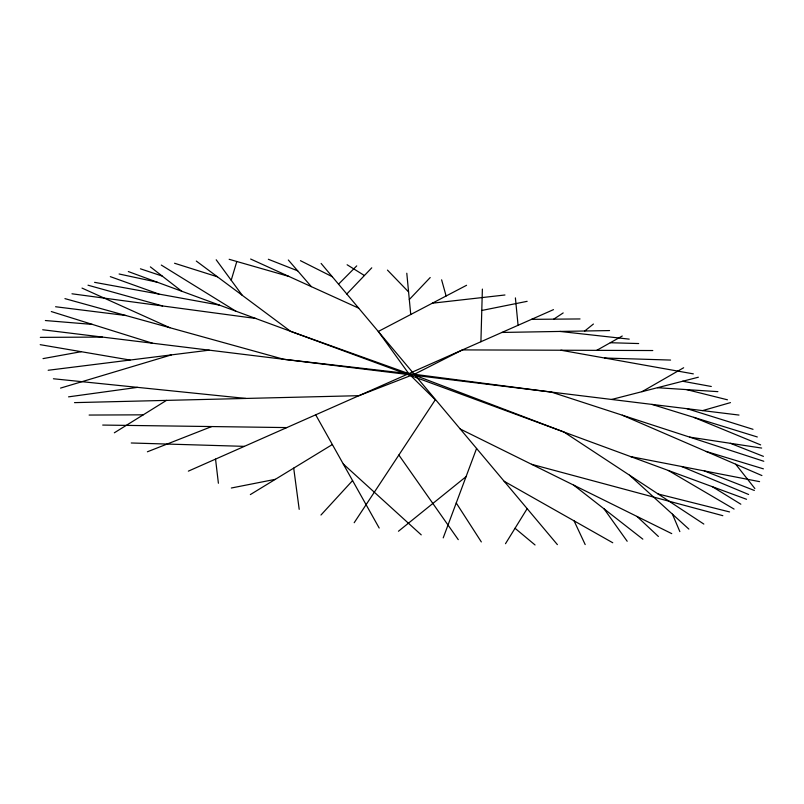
<?xml version="1.0" encoding="UTF-8"?>
<svg xmlns="http://www.w3.org/2000/svg" width="804" height="804" viewBox="0 0 804 804"><rect width="100%" height="100%" fill="white"/><g stroke="black" fill="none" stroke-linecap="round" stroke-linejoin="round"><path stroke-width="1.21" d="M480.913 341.73L482.38 289.088M231.2 280.244L236.808 261.501M443.215 537.876L476.581 448.461M505.495 543.705L527.163 508.651M354.192 522.721L435.477 399.538M320.967 515.022L352.574 480.581M409.306 299.55L430.21 277.531M346.795 294.003L371.76 267.822M338.534 284.174L356.725 265.883M398.462 531.243L466.069 476.641M584.739 330.997L593.412 324.032M553.725 319.168L563.192 312.927M114.339 432.793L166.488 400.382M250.345 494.581L332.353 444.532M641.994 391.679L683.651 367.75M596.729 350.343L622.256 336.012M466.571 285.289L378.292 331.479L408.764 373.649L435.306 399.819M64.933 298.626L283.732 359.287L414.311 374.282L462.451 349.901L652.798 350.534M188.347 471.144L553.474 309.64M147.393 451.788L211.683 426.562M410.723 375.579L358.956 395.679L74.501 402.633M60.551 388.091L171.403 354.896M702.616 410.603L730.484 402.613M611.643 399.457L698.364 377.217M481.787 310.465L527.153 301.329M231.331 488.008L275.32 479.335M43.024 358.614L81.174 351.69M68.551 396.854L137.514 387.367M48.17 370.272L209.251 350.162M432.341 303.198L504.962 294.988M501.887 332.454L609.573 330.565M531.524 319.349L580.036 318.947M40.311 337.368L102.369 337.077M89.113 415.055L143.223 414.834M102.701 425.065L286.817 427.587M610.296 342.725L638.667 343.549M131.243 442.984L244.386 446.361M604.548 358.011L670.566 360.071M657.451 387.709L717.902 391.648M45.366 320.535L92.349 324.404M53.416 378.764L245.883 398.442M559.916 331.439L629.22 339.137M42.692 329.761L738.997 415.065M55.587 306.746L125.705 315.48M414.311 374.282L551.253 392.061L763.8 461.265M71.968 293.792L255.682 318.464M689.651 437.115L761.659 448.069M40.2 344.675L130.047 360.051M560.931 350.222L693.339 373.87M94.591 282.345L219.351 305.088M682.656 381.247L711.299 386.483M630.718 456.622L759.579 481.646M119.103 273.993L157.112 282.164M686.666 389.618L727.439 399.799M658.074 493.968L729.56 511.927M531.524 464.28L722.826 515.676M88.008 285.199L162.589 305.962M229.15 259.3L288.807 276.395M706.173 451.456L763.388 468.843M651.893 404.392L757.308 436.974M687.038 408.693L753.026 429.316M51.305 311.55L152.428 343.207M174.558 263.25L217.412 276.787M140.429 268.807L162.197 276.063M408.764 373.649L290.596 331.328L196.297 261.059M110.309 276.636L158.88 294.063M128.318 271.551L746.534 499.284M415.186 375.388L563.835 431.979L703.832 524.067M704.284 470.913L754.353 490.46M268.335 259.27L297.681 270.827M730.384 443.316L763.408 456.35M693.892 417.366L760.644 444.893M681.591 466.501L748.604 494.48M622.306 415.196L761.911 475.556M82.018 288.093L169.825 327.71M250.627 259.029L358.705 308.173M460.25 429.024L671.742 533.625M300.435 260.667L332.253 276.697M504.168 481.284L612.759 542.76M668.325 470.471L734.082 509.083M712.344 486.691L740.836 504.208M161.292 265.069L235.813 311.148M347.117 264.757L364.423 275.521M150.368 266.878L181.754 291.239M573.704 485.144L642.838 539.152M515.032 528.268L535.052 544.971M629.512 475.184L688.857 529.082M343.278 463.998L421.246 534.871M636.969 516.429L658.396 536.469M387.458 270.094L408.583 291.942M288.324 260.004L311.339 286.636M321.118 263.441L557.393 544.63M735.69 464.22L754.876 488.551M216.196 259.792L242.235 295.289M604.035 508.831L627.18 541.263M398.854 455.034L458.27 539.655M456.24 502.972L481.335 541.936M315.691 414.814L379.186 528.037M574.076 520.861L585.191 544.579M672.445 514.178L679.852 531.615M441.617 279.822L446.119 295.993M293.701 468.119L299.199 509.334M215.542 459.114L218.397 483.244M515.394 297.892L518.077 325.298M406.794 273.239L410.743 314.505"/></g></svg>
